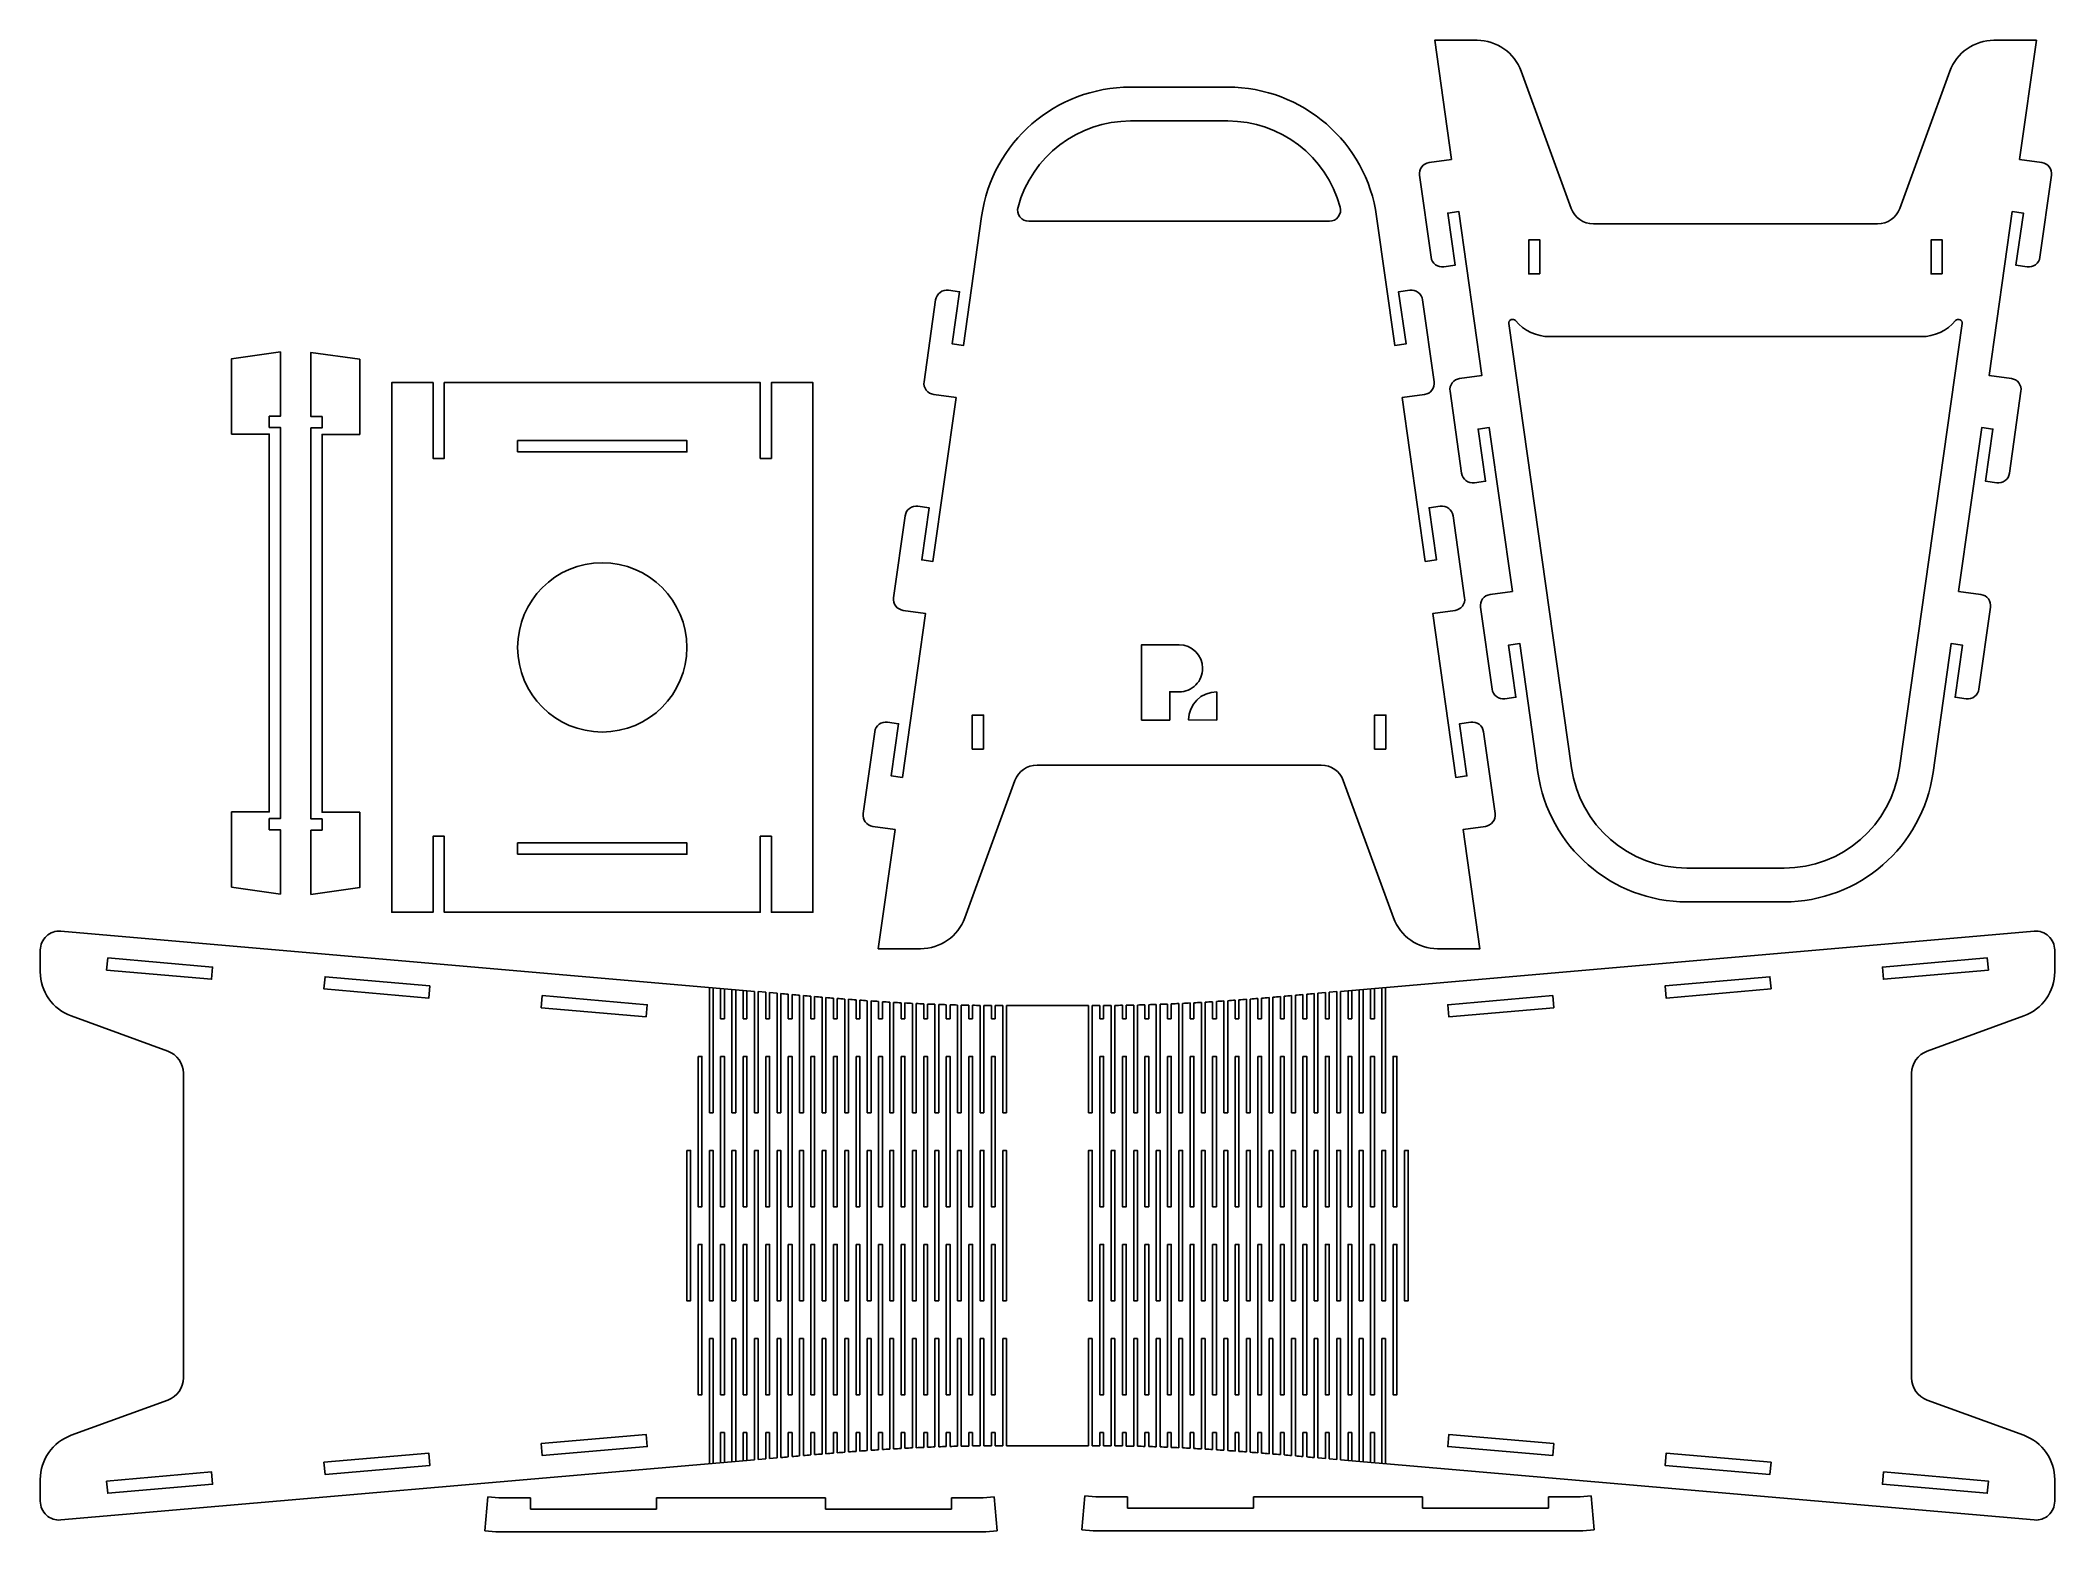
# Model space of a CAD drawing. Header units: millimetres. Extents: x -243 to 293, y -219 to 177.
import ezdxf

# ---------------------------------------------------------------- set-up
doc = ezdxf.new("R2010")
doc.units = ezdxf.units.MM
doc.layers.get('0').update_dxf_attribs({"linetype": 'CONTINUOUS'})

msp = doc.modelspace()

# ---------------------------------------------------------------- linework, layer by layer
for p, q in [((-237.41, -59.72), (-52.92, -75.7)), ((102.92, -75.7), (287.41, -59.72)), ((-242.84, -64.7), (-242.84, -70.49)), ((292.84, -70.49), (292.84, -64.7)), ((-64.92, -108), (-64.92, -74.66)), ((-63.92, -74.75), (-63.92, -108)), ((-61.92, -83), (-61.92, -74.92)), ((111.92, -74.92), (111.92, -83)), ((113.92, -108), (113.92, -74.75)), ((114.92, -74.66), (114.92, -108)), ((-60.92, -75.01), (-60.92, -83)), ((-58.92, -108), (-58.92, -75.18)), ((-57.92, -75.27), (-57.92, -108)), ((-55.92, -83), (-55.92, -75.44)), ((-54.92, -75.53), (-54.92, -83)), ((-52.92, -75.7), (-52.92, -108)), ((-51.92, -108), (-51.92, -75.78)), ((-51.92, -75.78), (-49.92, -75.96)), ((-49.92, -75.96), (-49.92, -83)), ((-48.92, -83), (-48.92, -76.04)), ((-48.92, -76.04), (-46.94, -76.22)), ((-46.94, -76.22), (-46.92, -76.22)), ((-46.92, -76.22), (-46.92, -108)), ((-45.92, -108), (-45.92, -76.31)), ((-43.92, -76.49), (-43.92, -83)), ((-42.92, -83), (-42.92, -76.57)), ((-40.92, -76.75), (-40.92, -108)), ((-39.92, -108), (-39.92, -76.84)), ((-37.92, -77.01), (-37.92, -83)), ((-36.92, -83), (-36.92, -77.1)), ((-34.92, -77.26), (-34.92, -108)), ((-33.92, -108), (-33.92, -77.35)), ((-31.92, -77.51), (-31.92, -83)), ((-30.92, -83), (-30.92, -77.59)), ((-28.92, -77.74), (-28.92, -108)), ((-27.92, -108), (-27.92, -77.82)), ((-25.92, -77.97), (-25.92, -83)), ((-24.92, -83), (-24.92, -78.04)), ((-22.92, -78.18), (-22.92, -108)), ((-21.92, -108), (-21.92, -78.25)), ((-19.92, -78.38), (-19.92, -83)), ((-18.92, -83), (-18.92, -78.45)), ((-16.92, -78.57), (-16.92, -108)), ((-15.92, -108), (-15.92, -78.63)), ((-13.92, -78.74), (-13.92, -83)), ((-12.92, -83), (-12.92, -78.79)), ((-10.92, -78.89), (-10.92, -108)), ((-9.92, -108), (-9.92, -78.94)), ((-7.92, -79.03), (-7.92, -83)), ((-6.92, -83), (-6.92, -79.07)), ((-4.92, -79.15), (-4.92, -108)), ((-3.92, -108), (-3.92, -79.18)), ((-1.92, -79.25), (-1.92, -83)), ((-0.92, -83), (-0.92, -79.28)), ((1.08, -79.33), (1.08, -108)), ((2.08, -108), (2.08, -79.35)), ((4.08, -79.39), (4.08, -83)), ((5.08, -83), (5.08, -79.41)), ((7.08, -79.44), (7.08, -108)), ((8.08, -108), (8.08, -79.45)), ((10.08, -79.46), (10.08, -83)), ((11.08, -83), (11.08, -79.46)), ((12.08, -79.46), (13.08, -79.46)), ((13.08, -79.46), (13.08, -108)), ((14.08, -108), (14.08, -79.46)), ((14.08, -79.46), (35.92, -79.46)), ((35.92, -79.46), (35.92, -108)), ((36.92, -108), (36.92, -79.46)), ((36.92, -79.46), (37.92, -79.46)), ((38.92, -79.46), (38.92, -83)), ((39.92, -83), (39.92, -79.46)), ((41.92, -79.45), (41.92, -108)), ((42.92, -108), (42.92, -79.44)), ((44.92, -79.41), (44.92, -83)), ((45.92, -83), (45.92, -79.39)), ((47.92, -79.35), (47.92, -108)), ((48.92, -108), (48.92, -79.33)), ((50.92, -79.28), (50.92, -83)), ((51.92, -83), (51.92, -79.25)), ((53.92, -79.18), (53.92, -108)), ((54.92, -108), (54.92, -79.15)), ((56.92, -79.07), (56.92, -83)), ((57.92, -83), (57.92, -79.03)), ((59.92, -78.94), (59.92, -108)), ((60.92, -108), (60.92, -78.89)), ((62.92, -78.79), (62.92, -83)), ((63.92, -83), (63.92, -78.74)), ((65.92, -78.63), (65.92, -108)), ((66.92, -108), (66.92, -78.57)), ((68.92, -78.45), (68.92, -83)), ((69.92, -83), (69.92, -78.38)), ((71.92, -78.25), (71.92, -108)), ((72.92, -108), (72.92, -78.18)), ((74.92, -78.04), (74.92, -83)), ((75.92, -83), (75.92, -77.97)), ((77.92, -77.82), (77.92, -108)), ((78.92, -108), (78.92, -77.74)), ((80.92, -77.59), (80.92, -83)), ((81.92, -83), (81.92, -77.51)), ((83.92, -77.35), (83.92, -108)), ((84.92, -108), (84.92, -77.26)), ((86.92, -77.1), (86.92, -83)), ((87.92, -83), (87.92, -77.01)), ((89.92, -76.84), (89.92, -108)), ((90.92, -108), (90.92, -76.75)), ((92.92, -76.57), (92.92, -83)), ((93.92, -83), (93.92, -76.49)), ((95.92, -76.31), (95.92, -108)), ((96.92, -108), (96.92, -76.22)), ((96.92, -76.22), (96.94, -76.22)), ((96.94, -76.22), (98.92, -76.04)), ((98.92, -76.04), (98.92, -83)), ((99.92, -75.96), (101.92, -75.78)), ((99.92, -83), (99.92, -75.96)), ((101.92, -75.78), (101.92, -108)), ((102.92, -108), (102.92, -75.7)), ((104.92, -83), (104.92, -75.53)), ((105.92, -75.44), (105.92, -83)), ((107.92, -108), (107.92, -75.27)), ((108.92, -75.18), (108.92, -108)), ((110.92, -83), (110.92, -75.01)), ((-208.89, -91.6), (-234.62, -82.24)), ((-60.92, -83), (-61.92, -83)), ((-54.92, -83), (-55.92, -83)), ((-49.92, -83), (-48.92, -83)), ((-43.92, -83), (-42.92, -83)), ((-37.92, -83), (-36.92, -83)), ((-31.92, -83), (-30.92, -83)), ((-25.92, -83), (-24.92, -83)), ((-19.92, -83), (-18.92, -83)), ((-13.92, -83), (-12.92, -83)), ((-7.92, -83), (-6.92, -83)), ((-1.92, -83), (-0.92, -83)), ((4.08, -83), (5.08, -83)), ((10.08, -83), (11.08, -83)), ((38.92, -83), (39.92, -83)), ((44.92, -83), (45.92, -83)), ((50.92, -83), (51.92, -83)), ((56.92, -83), (57.92, -83)), ((62.92, -83), (63.92, -83)), ((68.92, -83), (69.92, -83)), ((74.92, -83), (75.92, -83)), ((80.92, -83), (81.92, -83)), ((86.92, -83), (87.92, -83)), ((92.92, -83), (93.92, -83)), ((98.92, -83), (99.92, -83)), ((105.92, -83), (104.92, -83)), ((111.92, -83), (110.92, -83)), ((284.62, -82.24), (258.89, -91.6)), ((-204.78, -178.52), (-204.78, -97.48)), ((254.78, -97.48), (254.78, -178.52)), ((-63.92, -108), (-64.92, -108)), ((-57.92, -108), (-58.92, -108)), ((-52.92, -108), (-51.92, -108)), ((-46.92, -108), (-45.92, -108)), ((-40.92, -108), (-39.92, -108)), ((-34.92, -108), (-33.92, -108)), ((-28.92, -108), (-27.92, -108)), ((-22.92, -108), (-21.92, -108)), ((-16.92, -108), (-15.92, -108)), ((-10.92, -108), (-9.92, -108)), ((-4.92, -108), (-3.92, -108)), ((1.08, -108), (2.08, -108)), ((7.08, -108), (8.08, -108)), ((13.08, -108), (14.08, -108)), ((35.92, -108), (36.92, -108)), ((41.92, -108), (42.92, -108)), ((47.92, -108), (48.92, -108)), ((53.92, -108), (54.92, -108)), ((59.92, -108), (60.92, -108)), ((65.92, -108), (66.92, -108)), ((71.92, -108), (72.92, -108)), ((77.92, -108), (78.92, -108)), ((83.92, -108), (84.92, -108)), ((89.92, -108), (90.92, -108)), ((95.92, -108), (96.92, -108)), ((101.92, -108), (102.92, -108)), ((108.92, -108), (107.92, -108)), ((114.92, -108), (113.92, -108)), ((-64.92, -168), (-63.92, -168)), ((-64.92, -201.34), (-64.92, -168)), ((-63.92, -168), (-63.92, -201.25)), ((-58.92, -168), (-57.92, -168)), ((-58.92, -200.82), (-58.92, -168)), ((-57.92, -168), (-57.92, -200.73)), ((-51.92, -168), (-52.92, -168)), ((-52.92, -168), (-52.92, -200.3)), ((-51.92, -200.22), (-51.92, -168)), ((-45.92, -168), (-46.92, -168)), ((-46.92, -168), (-46.92, -199.78)), ((-45.92, -199.69), (-45.92, -168)), ((-39.92, -168), (-40.92, -168)), ((-40.92, -168), (-40.92, -199.25)), ((-39.92, -199.16), (-39.92, -168)), ((-33.92, -168), (-34.92, -168)), ((-34.92, -168), (-34.92, -198.74)), ((-33.92, -198.65), (-33.92, -168)), ((-27.92, -168), (-28.92, -168)), ((-28.92, -168), (-28.92, -198.26)), ((-27.92, -198.18), (-27.92, -168)), ((-21.92, -168), (-22.92, -168)), ((-22.92, -168), (-22.92, -197.82)), ((-21.92, -197.75), (-21.92, -168)), ((-15.92, -168), (-16.92, -168)), ((-16.92, -168), (-16.92, -197.43)), ((-15.92, -197.37), (-15.92, -168)), ((-9.92, -168), (-10.92, -168)), ((-10.92, -168), (-10.92, -197.11)), ((-9.92, -197.06), (-9.92, -168)), ((-3.92, -168), (-4.92, -168)), ((-4.92, -168), (-4.92, -196.85)), ((-3.92, -196.82), (-3.92, -168)), ((2.08, -168), (1.08, -168)), ((1.08, -168), (1.08, -196.67)), ((2.08, -196.65), (2.08, -168)), ((8.08, -168), (7.08, -168)), ((7.08, -168), (7.08, -196.56)), ((8.08, -196.55), (8.08, -168)), ((14.08, -168), (13.08, -168)), ((13.08, -168), (13.08, -196.54)), ((14.08, -196.54), (14.08, -168)), ((36.92, -168), (35.92, -168)), ((35.92, -168), (35.92, -196.54)), ((36.92, -196.54), (36.92, -168)), ((42.92, -168), (41.92, -168)), ((41.92, -168), (41.92, -196.55)), ((42.92, -196.56), (42.92, -168)), ((47.92, -168), (47.92, -196.65)), ((48.92, -168), (47.92, -168)), ((48.92, -196.67), (48.92, -168)), ((53.92, -168), (53.92, -196.82)), ((54.92, -168), (53.92, -168)), ((54.92, -196.85), (54.92, -168)), ((59.92, -168), (59.92, -197.06)), ((60.92, -168), (59.92, -168)), ((60.92, -197.11), (60.92, -168)), ((65.92, -168), (65.92, -197.37)), ((66.92, -168), (65.92, -168)), ((66.92, -197.43), (66.92, -168)), ((71.92, -168), (71.92, -197.75)), ((72.92, -168), (71.92, -168)), ((72.92, -197.82), (72.92, -168)), ((77.92, -168), (77.92, -198.18)), ((78.92, -168), (77.92, -168)), ((78.92, -198.26), (78.92, -168)), ((83.92, -168), (83.92, -198.65)), ((84.92, -168), (83.92, -168)), ((84.92, -198.74), (84.92, -168)), ((89.92, -168), (89.92, -199.16)), ((90.92, -168), (89.92, -168)), ((90.92, -199.25), (90.92, -168)), ((96.92, -168), (95.92, -168)), ((95.92, -168), (95.92, -199.69)), ((96.92, -199.78), (96.92, -168)), ((102.92, -168), (101.92, -168)), ((101.92, -168), (101.92, -200.22)), ((102.92, -200.3), (102.92, -168)), ((107.92, -200.73), (107.92, -168)), ((107.92, -168), (108.92, -168)), ((108.92, -168), (108.92, -200.82)), ((113.92, -168), (114.92, -168)), ((113.92, -201.25), (113.92, -168)), ((114.92, -168), (114.92, -201.34)), ((-234.62, -193.76), (-208.89, -184.4)), ((258.89, -184.4), (284.62, -193.76)), ((-61.92, -193), (-60.92, -193)), ((-61.92, -201.08), (-61.92, -193)), ((-60.92, -193), (-60.92, -200.99)), ((-55.92, -193), (-54.92, -193)), ((-55.92, -200.56), (-55.92, -193)), ((-54.92, -193), (-54.92, -200.47)), ((-48.92, -193), (-49.92, -193)), ((-49.92, -193), (-49.92, -200.04)), ((-48.92, -199.96), (-48.92, -193)), ((-42.92, -193), (-43.92, -193)), ((-43.92, -193), (-43.92, -199.51)), ((-42.92, -199.43), (-42.92, -193)), ((-36.92, -193), (-37.92, -193)), ((-37.92, -193), (-37.92, -198.99)), ((-36.92, -198.9), (-36.92, -193)), ((-30.92, -193), (-31.92, -193)), ((-31.92, -193), (-31.92, -198.49)), ((-30.92, -198.41), (-30.92, -193)), ((-24.92, -193), (-25.92, -193)), ((-25.92, -193), (-25.92, -198.03)), ((-24.92, -197.96), (-24.92, -193)), ((-19.92, -193), (-19.92, -197.62)), ((-18.92, -193), (-19.92, -193)), ((-18.92, -197.55), (-18.92, -193)), ((-12.92, -193), (-13.92, -193)), ((-13.92, -193), (-13.92, -197.26)), ((-12.92, -197.21), (-12.92, -193)), ((-6.92, -193), (-7.92, -193)), ((-7.92, -193), (-7.92, -196.97)), ((-6.92, -196.93), (-6.92, -193)), ((-0.92, -193), (-1.92, -193)), ((-1.92, -193), (-1.92, -196.75)), ((-0.92, -196.72), (-0.92, -193)), ((5.08, -193), (4.08, -193)), ((4.08, -193), (4.08, -196.61)), ((5.08, -196.59), (5.08, -193)), ((11.08, -193), (10.08, -193)), ((10.08, -193), (10.08, -196.54)), ((11.08, -196.54), (11.08, -193)), ((13.08, -196.54), (12.08, -196.54)), ((35.92, -196.54), (14.08, -196.54)), ((37.92, -196.54), (36.92, -196.54)), ((39.92, -193), (38.92, -193)), ((38.92, -193), (38.92, -196.54)), ((39.92, -196.54), (39.92, -193)), ((44.92, -193), (44.92, -196.59)), ((45.92, -193), (44.92, -193)), ((45.92, -196.61), (45.92, -193)), ((50.92, -193), (50.92, -196.72)), ((51.92, -193), (50.92, -193)), ((51.92, -196.75), (51.92, -193)), ((56.92, -193), (56.92, -196.93)), ((57.92, -193), (56.92, -193)), ((57.92, -196.97), (57.92, -193)), ((62.92, -193), (62.92, -197.21)), ((63.92, -193), (62.92, -193)), ((63.92, -197.26), (63.92, -193)), ((68.92, -193), (68.92, -197.55)), ((69.92, -193), (68.92, -193)), ((69.92, -197.62), (69.92, -193)), ((74.92, -193), (74.92, -197.96)), ((75.92, -193), (74.92, -193)), ((75.92, -198.03), (75.92, -193)), ((80.92, -193), (80.92, -198.41)), ((81.92, -193), (80.92, -193)), ((81.92, -198.49), (81.92, -193)), ((86.92, -193), (86.92, -198.9)), ((87.92, -193), (86.92, -193)), ((87.92, -198.99), (87.92, -193)), ((92.92, -193), (92.92, -199.43)), ((93.92, -193), (92.92, -193)), ((93.92, -199.51), (93.92, -193)), ((99.92, -193), (98.92, -193)), ((98.92, -193), (98.92, -199.96)), ((99.92, -200.04), (99.92, -193)), ((104.92, -193), (105.92, -193)), ((104.92, -200.47), (104.92, -193)), ((105.92, -193), (105.92, -200.56)), ((110.92, -193), (111.92, -193)), ((110.92, -200.99), (110.92, -193)), ((111.92, -193), (111.92, -201.08)), ((-52.92, -200.3), (-237.41, -216.28)), ((-49.92, -200.04), (-51.92, -200.22)), ((-46.94, -199.78), (-48.92, -199.96)), ((-46.92, -199.78), (-46.94, -199.78)), ((96.94, -199.78), (96.92, -199.78)), ((98.92, -199.96), (96.94, -199.78)), ((101.92, -200.22), (99.92, -200.04)), ((287.41, -216.28), (102.92, -200.3)), ((-242.84, -205.51), (-242.84, -211.3)), ((292.84, -211.3), (292.84, -205.51)), ((-123.86, -210.14), (-124.65, -219.14)), ((-120.87, -210.4), (-123.86, -210.14)), ((-112.51, -210.4), (-120.87, -210.4)), ((-112.51, -213.4), (-112.51, -210.4)), ((-79.01, -213.4), (-112.51, -213.4)), ((-34.01, -210.4), (-79.01, -210.4)), ((-79.01, -210.4), (-79.01, -213.4)), ((-34.01, -213.4), (-34.01, -210.4)), ((-0.51, -213.4), (-34.01, -213.4)), ((7.85, -210.4), (-0.51, -210.4)), ((-0.51, -210.4), (-0.51, -213.4)), ((10.84, -210.14), (7.85, -210.4)), ((11.63, -219.14), (10.84, -210.14)), ((34.89, -209.9), (34.11, -218.9)), ((37.88, -210.16), (34.89, -209.9)), ((46.25, -210.16), (37.88, -210.16)), ((46.25, -213.16), (46.25, -210.16)), ((79.75, -213.16), (46.25, -213.16)), ((124.75, -210.16), (79.75, -210.16)), ((79.75, -210.16), (79.75, -213.16)), ((124.75, -213.16), (124.75, -210.16)), ((158.25, -213.16), (124.75, -213.16)), ((158.25, -210.16), (158.25, -213.16)), ((166.61, -210.16), (158.25, -210.16)), ((169.6, -209.9), (166.61, -210.16)), ((170.39, -218.9), (169.6, -209.9)), ((-124.65, -219.14), (-121.66, -219.4)), ((-121.66, -219.4), (8.64, -219.4)), ((8.64, -219.4), (11.63, -219.14)), ((34.11, -218.9), (37.1, -219.16)), ((37.1, -219.16), (167.4, -219.16)), ((167.4, -219.16), (170.39, -218.9))]:
    msp.add_line(p, q)
for points in [[(220.89, -51.9, 0.373735), (260.49, -17.49), (265.33, 16.81), (268.3, 16.39), (266.35, 2.53), (269.32, 2.11, 0.414214), (272.71, 4.66), (275.78, 26.44, 0.414214), (273.23, 29.83), (267.29, 30.67), (273.43, 74.24), (276.4, 73.82), (274.45, 59.96), (277.42, 59.54, 0.414214), (280.81, 62.09), (283.88, 83.88, 0.414214), (281.33, 87.27), (275.39, 88.1), (281.54, 131.67), (284.51, 131.25), (282.55, 117.39), (285.52, 116.97, 0.414214), (288.91, 119.52), (291.99, 141.31, 0.414214), (289.43, 144.7), (283.49, 145.54), (287.96, 177.22), (276.7, 177.22, 0.314962), (264.96, 169.01), (251.63, 132.51, -0.314962), (245.76, 128.41), (170.17, 128.41, -0.314962), (164.3, 132.51), (150.96, 169.01, 0.314962), (139.22, 177.22), (127.96, 177.22), (132.43, 145.54), (126.49, 144.7, 0.414214), (123.94, 141.31), (127.01, 119.52, 0.414214), (130.4, 116.97), (133.37, 117.39), (131.42, 131.25), (134.39, 131.67), (140.54, 88.1), (134.59, 87.27, 0.414214), (132.04, 83.88), (135.12, 62.09, 0.414214), (138.51, 59.54), (141.48, 59.96), (139.52, 73.82), (142.49, 74.24), (148.64, 30.67), (142.7, 29.83, 0.414214), (140.14, 26.44), (143.22, 4.66, 0.414214), (146.61, 2.11), (149.58, 2.53), (147.62, 16.39), (150.59, 16.81), (155.43, -17.49, 0.373735), (195.04, -51.9)], [(112.53, 130.36, 0.373735), (72.92, 164.77), (47.08, 164.77, 0.373735), (7.47, 130.36), (2.63, 96.05), (-0.34, 96.47), (1.62, 110.34), (-1.35, 110.76, 0.414214), (-4.74, 108.2), (-7.82, 86.42, 0.414214), (-5.27, 83.03), (0.67, 82.19), (-5.47, 38.62), (-8.44, 39.04), (-6.49, 52.91), (-9.46, 53.32, 0.414214), (-12.85, 50.77), (-15.92, 28.99, 0.414214), (-13.37, 25.6), (-7.43, 24.76), (-13.57, -18.81), (-16.54, -18.39), (-14.59, -4.53), (-17.56, -4.11, 0.414214), (-20.95, -6.66), (-24.02, -28.44, 0.414214), (-21.47, -31.83), (-15.53, -32.67), (-20, -64.36), (-8.74, -64.36, 0.314962), (3, -56.15), (16.33, -19.65, -0.314962), (22.21, -15.54), (97.79, -15.54, -0.314962), (103.67, -19.65), (117, -56.15, 0.314962), (128.74, -64.36), (140, -64.36), (135.53, -32.67), (141.47, -31.83, 0.414214), (144.02, -28.44), (140.95, -6.66, 0.414214), (137.56, -4.11), (134.59, -4.53), (136.54, -18.39), (133.57, -18.81), (127.43, 24.76), (133.37, 25.6, 0.414214), (135.92, 28.99), (132.85, 50.77, 0.414214), (129.46, 53.32), (126.49, 52.91), (128.44, 39.04), (125.47, 38.62), (119.33, 82.19), (125.27, 83.03, 0.414214), (127.82, 86.42), (124.74, 108.2, 0.414214), (121.35, 110.76), (118.38, 110.34), (120.34, 96.47), (117.37, 96.05)], [(102.84, 132.88, 0.338592), (72.92, 155.77), (47.08, 155.77, 0.338592), (17.16, 132.88, 0.494107), (20.05, 129.1), (99.95, 129.1, 0.494107)], [(164.34, -16.23, 0.373735), (195.04, -42.9), (220.89, -42.9, 0.373735), (251.58, -16.23), (268.24, 101.87, 0.752158), (266.49, 102.66, -0.220622), (257.33, 98.41), (158.6, 98.41, -0.220622), (149.44, 102.66, 0.752158), (147.68, 101.87)], [(50, -3.54), (50, 16.46), (60, 16.46, -0.414208), (66.25, 10.21, -0.414214), (60, 3.96), (57.5, 3.96), (57.5, -3.54)], [(70, 3.96), (70, -3.54), (62.5, -3.53, -0.413704)]]:
    msp.add_lwpolyline(points, format="xyb", close=True)
for points in [[(155.96, 115.09), (152.96, 115.09), (152.96, 124.12), (155.96, 124.12)], [(262.96, 115.09), (259.96, 115.09), (259.96, 124.12), (262.96, 124.12)], [(-181.97, 77.26), (-178.97, 77.26), (-178.97, 94.35), (-191.97, 92.51), (-191.97, 72.51), (-181.97, 72.51), (-181.97, -27.98), (-191.97, -27.98), (-191.97, -47.98), (-178.97, -49.82), (-178.97, -32.74), (-181.97, -32.74), (-181.97, -29.74), (-178.97, -29.74), (-178.97, 74.26), (-181.97, 74.26)], [(-167.89, -32.85), (-170.89, -32.85), (-170.89, -49.93), (-157.89, -48.09), (-157.89, -28.09), (-167.89, -28.09), (-167.89, 72.39), (-157.89, 72.39), (-157.89, 92.39), (-170.89, 94.23), (-170.89, 77.15), (-167.89, 77.15), (-167.89, 74.15), (-170.89, 74.15), (-170.89, -29.85), (-167.89, -29.85)], [(-51.4, 66.01), (-51.4, 86.21), (-135.4, 86.21), (-135.4, 66.01), (-138.4, 66.01), (-138.4, 86.21), (-149.4, 86.21), (-149.4, -54.67), (-138.4, -54.67), (-138.4, -34.47), (-135.4, -34.47), (-135.4, -54.67), (-51.4, -54.67), (-51.4, -34.47), (-48.4, -34.47), (-48.4, -54.67), (-37.4, -54.67), (-37.4, 86.21), (-48.4, 86.21), (-48.4, 66.01)], [(-115.9, 67.77), (-115.9, 70.77), (-70.9, 70.77), (-70.9, 67.77)], [(8, -11.26), (5, -11.26), (5, -2.23), (8, -2.23)], [(115, -11.26), (112, -11.26), (112, -2.23), (115, -2.23)], [(-115.9, -39.23), (-115.9, -36.23), (-70.9, -36.23), (-70.9, -39.23)], [(-224.92, -66.82), (-197.02, -69.24), (-197.3, -72.48), (-225.2, -70.06)], [(275.2, -70.06), (247.3, -72.48), (247.02, -69.24), (274.92, -66.82)], [(-139.24, -74.24), (-139.52, -77.48), (-167.41, -75.07), (-167.13, -71.83)], [(217.41, -75.07), (189.52, -77.48), (189.24, -74.24), (217.13, -71.83)], [(-81.73, -82.49), (-109.63, -80.07), (-109.35, -76.83), (-81.45, -79.25)], [(159.63, -80.07), (131.73, -82.49), (131.45, -79.25), (159.35, -76.83)], [(-67.92, -93), (-66.92, -93), (-66.92, -133), (-67.92, -133)], [(-61.92, -93), (-60.92, -93), (-60.92, -133), (-61.92, -133)], [(-55.92, -93), (-55.92, -133), (-54.92, -133), (-54.92, -93)], [(-49.92, -93), (-49.92, -133), (-48.92, -133), (-48.92, -93)], [(-43.92, -93), (-43.92, -133), (-42.92, -133), (-42.92, -93)], [(-37.92, -93), (-37.92, -133), (-36.92, -133), (-36.92, -93)], [(-31.92, -93), (-31.92, -133), (-30.92, -133), (-30.92, -93)], [(-25.92, -93), (-25.92, -133), (-24.92, -133), (-24.92, -93)], [(-19.92, -93), (-19.92, -133), (-18.92, -133), (-18.92, -93)], [(-13.92, -93), (-13.92, -133), (-12.92, -133), (-12.92, -93)], [(-7.92, -93), (-7.92, -133), (-6.92, -133), (-6.92, -93)], [(-1.92, -93), (-1.92, -133), (-0.92, -133), (-0.92, -93)], [(4.08, -93), (4.08, -133), (5.08, -133), (5.08, -93)], [(10.08, -93), (10.08, -133), (11.08, -133), (11.08, -93)], [(38.92, -93), (38.92, -133), (39.92, -133), (39.92, -93)], [(44.92, -93), (44.92, -133), (45.92, -133), (45.92, -93)], [(50.92, -93), (50.92, -133), (51.92, -133), (51.92, -93)], [(56.92, -93), (56.92, -133), (57.92, -133), (57.92, -93)], [(62.92, -93), (62.92, -133), (63.92, -133), (63.92, -93)], [(68.92, -93), (68.92, -133), (69.92, -133), (69.92, -93)], [(74.92, -93), (74.92, -133), (75.92, -133), (75.92, -93)], [(80.92, -93), (80.92, -133), (81.92, -133), (81.92, -93)], [(86.92, -93), (86.92, -133), (87.92, -133), (87.92, -93)], [(92.92, -93), (92.92, -133), (93.92, -133), (93.92, -93)], [(99.92, -133), (99.92, -93), (98.92, -93), (98.92, -133)], [(105.92, -133), (105.92, -93), (104.92, -93), (104.92, -133)], [(110.92, -93), (111.92, -93), (111.92, -133), (110.92, -133)], [(116.92, -133), (116.92, -93), (117.92, -93), (117.92, -133)], [(-70.92, -118), (-69.92, -118), (-69.92, -158), (-70.92, -158)], [(-64.92, -118), (-63.92, -118), (-63.92, -158), (-64.92, -158)], [(-58.92, -118), (-58.92, -158), (-57.92, -158), (-57.92, -118)], [(-52.92, -118), (-52.92, -158), (-51.92, -158), (-51.92, -118)], [(-46.92, -118), (-46.92, -158), (-45.92, -158), (-45.92, -118)], [(-40.92, -118), (-40.92, -158), (-39.92, -158), (-39.92, -118)], [(-34.92, -118), (-34.92, -158), (-33.92, -158), (-33.92, -118)], [(-28.92, -118), (-28.92, -158), (-27.92, -158), (-27.92, -118)], [(-22.92, -118), (-22.92, -158), (-21.92, -158), (-21.92, -118)], [(-16.92, -118), (-16.92, -158), (-15.92, -158), (-15.92, -118)], [(-10.92, -118), (-10.92, -158), (-9.92, -158), (-9.92, -118)], [(-4.92, -118), (-4.92, -158), (-3.92, -158), (-3.92, -118)], [(1.08, -118), (1.08, -158), (2.08, -158), (2.08, -118)], [(7.08, -118), (7.08, -158), (8.08, -158), (8.08, -118)], [(13.08, -118), (13.08, -158), (14.08, -158), (14.08, -118)], [(36.92, -158), (36.92, -118), (35.92, -118), (35.92, -158)], [(41.92, -118), (41.92, -158), (42.92, -158), (42.92, -118)], [(47.92, -118), (47.92, -158), (48.92, -158), (48.92, -118)], [(53.92, -118), (53.92, -158), (54.92, -158), (54.92, -118)], [(59.92, -118), (59.92, -158), (60.92, -158), (60.92, -118)], [(65.92, -118), (65.92, -158), (66.92, -158), (66.92, -118)], [(71.92, -118), (71.92, -158), (72.92, -158), (72.92, -118)], [(77.92, -118), (77.92, -158), (78.92, -158), (78.92, -118)], [(83.92, -118), (83.92, -158), (84.92, -158), (84.92, -118)], [(89.92, -118), (89.92, -158), (90.92, -158), (90.92, -118)], [(95.92, -118), (95.92, -158), (96.92, -158), (96.92, -118)], [(102.92, -158), (102.92, -118), (101.92, -118), (101.92, -158)], [(108.92, -158), (108.92, -118), (107.92, -118), (107.92, -158)], [(113.92, -118), (114.92, -118), (114.92, -158), (113.92, -158)], [(119.92, -118), (120.92, -118), (120.92, -158), (119.92, -158)], [(-67.92, -143), (-66.92, -143), (-66.92, -183), (-67.92, -183)], [(-61.92, -143), (-60.92, -143), (-60.92, -183), (-61.92, -183)], [(-55.92, -143), (-55.92, -183), (-54.92, -183), (-54.92, -143)], [(-49.92, -143), (-49.92, -183), (-48.92, -183), (-48.92, -143)], [(-43.92, -143), (-43.92, -183), (-42.92, -183), (-42.92, -143)], [(-37.92, -143), (-37.92, -183), (-36.92, -183), (-36.92, -143)], [(-31.92, -143), (-31.92, -183), (-30.92, -183), (-30.92, -143)], [(-25.92, -143), (-25.92, -183), (-24.92, -183), (-24.92, -143)], [(-19.92, -143), (-19.92, -183), (-18.92, -183), (-18.92, -143)], [(-13.92, -143), (-13.92, -183), (-12.92, -183), (-12.92, -143)], [(-7.92, -143), (-7.92, -183), (-6.92, -183), (-6.92, -143)], [(-1.92, -143), (-1.92, -183), (-0.92, -183), (-0.92, -143)], [(4.08, -143), (4.08, -183), (5.08, -183), (5.08, -143)], [(10.08, -143), (10.08, -183), (11.08, -183), (11.08, -143)], [(38.92, -143), (38.92, -183), (39.92, -183), (39.92, -143)], [(44.92, -143), (44.92, -183), (45.92, -183), (45.92, -143)], [(50.92, -143), (50.92, -183), (51.92, -183), (51.92, -143)], [(56.92, -143), (56.92, -183), (57.92, -183), (57.92, -143)], [(62.92, -143), (62.92, -183), (63.92, -183), (63.92, -143)], [(68.92, -143), (68.92, -183), (69.92, -183), (69.92, -143)], [(74.92, -143), (74.92, -183), (75.92, -183), (75.92, -143)], [(80.92, -143), (80.92, -183), (81.92, -183), (81.92, -143)], [(86.92, -143), (86.92, -183), (87.92, -183), (87.92, -143)], [(92.92, -143), (92.92, -183), (93.92, -183), (93.92, -143)], [(99.92, -183), (99.92, -143), (98.92, -143), (98.92, -183)], [(105.92, -183), (105.92, -143), (104.92, -143), (104.92, -183)], [(111.92, -143), (111.92, -183), (110.92, -183), (110.92, -143)], [(116.92, -143), (117.92, -143), (117.92, -183), (116.92, -183)], [(-109.63, -195.93), (-81.73, -193.51), (-81.45, -196.75), (-109.35, -199.17)], [(159.63, -195.93), (159.35, -199.17), (131.45, -196.75), (131.73, -193.51)], [(-225.2, -205.94), (-197.3, -203.52), (-197.02, -206.76), (-224.92, -209.18)], [(-167.41, -200.93), (-139.52, -198.52), (-139.24, -201.76), (-167.13, -204.17)], [(217.41, -200.93), (217.13, -204.17), (189.24, -201.76), (189.52, -198.52)], [(247.3, -203.52), (275.2, -205.94), (274.92, -209.18), (247.02, -206.76)]]:
    msp.add_lwpolyline(points, close=True)
msp.add_circle((-93.4, 15.77), 22.5)
for centre, radius, start, end in [((-237.84, -64.7), 5, 85.0491, 180), ((287.84, -64.7), 5, 0, 94.9509), ((-230.34, -70.49), 12.5, 180, 250), ((280.34, -70.49), 12.5, -70, 0), ((-211.03, -97.48), 6.25, 0, 70), ((261.03, -97.48), 6.25, 110, 180), ((-211.03, -178.52), 6.25, -70, 0), ((261.03, -178.52), 6.25, 180, 250), ((-230.34, -205.51), 12.5, 110, 180), ((280.34, -205.51), 12.5, 0, 70), ((-237.84, -211.3), 5, 180, 274.9509), ((287.84, -211.3), 5, -94.9509, 0)]:
    msp.add_arc(centre, radius, start, end)
for points in [[(-45.92, -76.31), (-45.25, -76.37), (-44.59, -76.43), (-43.92, -76.49)], [(-42.92, -76.57), (-42.25, -76.63), (-41.59, -76.69), (-40.92, -76.75)], [(-39.92, -76.84), (-39.25, -76.9), (-38.59, -76.95), (-37.92, -77.01)], [(-36.92, -77.1), (-36.25, -77.15), (-35.59, -77.21), (-34.92, -77.26)], [(-33.92, -77.35), (-33.26, -77.4), (-32.59, -77.46), (-31.92, -77.51)], [(-30.92, -77.59), (-30.26, -77.64), (-29.59, -77.69), (-28.92, -77.74)], [(-27.92, -77.82), (-27.26, -77.87), (-26.59, -77.92), (-25.92, -77.97)], [(-24.92, -78.04), (-24.26, -78.09), (-23.59, -78.14), (-22.92, -78.18)], [(-21.92, -78.25), (-21.26, -78.29), (-20.59, -78.34), (-19.92, -78.38)], [(-18.92, -78.45), (-18.26, -78.49), (-17.59, -78.53), (-16.92, -78.57)], [(-15.92, -78.63), (-15.25, -78.66), (-14.59, -78.7), (-13.92, -78.74)], [(-12.92, -78.79), (-12.25, -78.83), (-11.59, -78.86), (-10.92, -78.89)], [(-9.92, -78.94), (-9.26, -78.97), (-8.59, -79), (-7.92, -79.03)], [(-6.92, -79.07), (-6.26, -79.1), (-5.59, -79.12), (-4.92, -79.15)], [(-3.92, -79.18), (-3.26, -79.21), (-2.59, -79.23), (-1.92, -79.25)], [(-0.92, -79.28), (-0.26, -79.3), (0.41, -79.31), (1.08, -79.33)], [(2.08, -79.35), (2.74, -79.37), (3.41, -79.38), (4.08, -79.39)], [(5.08, -79.41), (5.74, -79.42), (6.41, -79.43), (7.08, -79.44)], [(8.08, -79.45), (8.74, -79.45), (9.41, -79.46), (10.08, -79.46)], [(11.08, -79.46), (11.41, -79.46), (11.74, -79.46), (12.08, -79.46)], [(37.92, -79.46), (38.26, -79.46), (38.59, -79.46), (38.92, -79.46)], [(39.92, -79.46), (40.59, -79.46), (41.26, -79.45), (41.92, -79.45)], [(42.92, -79.44), (43.59, -79.43), (44.26, -79.42), (44.92, -79.41)], [(45.92, -79.39), (46.59, -79.38), (47.26, -79.37), (47.92, -79.35)], [(48.92, -79.33), (49.59, -79.31), (50.26, -79.3), (50.92, -79.28)], [(51.92, -79.25), (52.59, -79.23), (53.26, -79.21), (53.92, -79.18)], [(54.92, -79.15), (55.59, -79.12), (56.26, -79.1), (56.92, -79.07)], [(57.92, -79.03), (58.59, -79), (59.26, -78.97), (59.92, -78.94)], [(60.92, -78.89), (61.59, -78.86), (62.26, -78.83), (62.92, -78.79)], [(63.92, -78.74), (64.59, -78.7), (65.26, -78.66), (65.92, -78.63)], [(66.92, -78.57), (67.59, -78.53), (68.26, -78.49), (68.92, -78.45)], [(69.92, -78.38), (70.59, -78.34), (71.26, -78.3), (71.92, -78.25)], [(72.92, -78.18), (73.59, -78.14), (74.26, -78.09), (74.92, -78.04)], [(75.92, -77.97), (76.59, -77.92), (77.26, -77.87), (77.92, -77.82)], [(78.92, -77.74), (79.59, -77.69), (80.26, -77.64), (80.92, -77.59)], [(81.92, -77.51), (82.59, -77.46), (83.26, -77.4), (83.92, -77.35)], [(84.92, -77.26), (85.59, -77.21), (86.26, -77.15), (86.92, -77.1)], [(87.92, -77.01), (88.59, -76.95), (89.26, -76.9), (89.92, -76.84)], [(90.92, -76.75), (91.59, -76.69), (92.26, -76.63), (92.92, -76.57)], [(93.92, -76.49), (94.59, -76.43), (95.26, -76.37), (95.92, -76.31)], [(-25.92, -198.03), (-26.59, -198.08), (-27.26, -198.13), (-27.92, -198.18)], [(-22.92, -197.82), (-23.59, -197.86), (-24.26, -197.91), (-24.92, -197.96)], [(-19.92, -197.62), (-20.59, -197.66), (-21.26, -197.7), (-21.92, -197.75)], [(-16.92, -197.43), (-17.59, -197.47), (-18.26, -197.51), (-18.92, -197.55)], [(-13.92, -197.26), (-14.59, -197.3), (-15.26, -197.34), (-15.92, -197.37)], [(-10.92, -197.11), (-11.59, -197.14), (-12.26, -197.17), (-12.92, -197.21)], [(-7.92, -196.97), (-8.59, -197), (-9.26, -197.03), (-9.92, -197.06)], [(-4.92, -196.85), (-5.59, -196.88), (-6.26, -196.9), (-6.92, -196.93)], [(-1.92, -196.75), (-2.59, -196.77), (-3.26, -196.79), (-3.92, -196.82)], [(1.08, -196.67), (0.41, -196.69), (-0.26, -196.7), (-0.92, -196.72)], [(4.08, -196.61), (3.41, -196.62), (2.74, -196.63), (2.08, -196.65)], [(7.08, -196.56), (6.41, -196.57), (5.74, -196.58), (5.08, -196.59)], [(10.08, -196.54), (9.41, -196.54), (8.74, -196.55), (8.08, -196.55)], [(12.08, -196.54), (11.74, -196.54), (11.41, -196.54), (11.08, -196.54)], [(38.92, -196.54), (38.59, -196.54), (38.26, -196.54), (37.92, -196.54)], [(41.92, -196.55), (41.26, -196.55), (40.59, -196.54), (39.92, -196.54)], [(44.92, -196.59), (44.26, -196.58), (43.59, -196.57), (42.92, -196.56)], [(47.92, -196.65), (47.26, -196.63), (46.59, -196.62), (45.92, -196.61)], [(50.92, -196.72), (50.26, -196.7), (49.59, -196.69), (48.92, -196.67)], [(53.92, -196.82), (53.26, -196.79), (52.59, -196.77), (51.92, -196.75)], [(56.92, -196.93), (56.26, -196.9), (55.59, -196.88), (54.92, -196.85)], [(59.92, -197.06), (59.26, -197.03), (58.59, -197), (57.92, -196.97)], [(62.92, -197.21), (62.25, -197.17), (61.59, -197.14), (60.92, -197.11)], [(65.92, -197.37), (65.25, -197.34), (64.59, -197.3), (63.92, -197.26)], [(68.92, -197.55), (68.26, -197.51), (67.59, -197.47), (66.92, -197.43)], [(71.92, -197.75), (71.26, -197.71), (70.59, -197.66), (69.92, -197.62)], [(74.92, -197.96), (74.26, -197.91), (73.59, -197.86), (72.92, -197.82)], [(77.92, -198.18), (77.26, -198.13), (76.59, -198.08), (75.92, -198.03)], [(-43.92, -199.51), (-44.59, -199.57), (-45.26, -199.63), (-45.92, -199.69)], [(-40.92, -199.25), (-41.59, -199.31), (-42.26, -199.37), (-42.92, -199.43)], [(-37.92, -198.99), (-38.59, -199.05), (-39.26, -199.1), (-39.92, -199.16)], [(-34.92, -198.74), (-35.59, -198.79), (-36.26, -198.85), (-36.92, -198.9)], [(-31.92, -198.49), (-32.59, -198.54), (-33.26, -198.6), (-33.92, -198.65)], [(-28.92, -198.26), (-29.59, -198.31), (-30.26, -198.36), (-30.92, -198.41)], [(80.92, -198.41), (80.26, -198.36), (79.59, -198.31), (78.92, -198.26)], [(83.92, -198.65), (83.26, -198.6), (82.59, -198.54), (81.92, -198.49)], [(86.92, -198.9), (86.25, -198.85), (85.59, -198.79), (84.92, -198.74)], [(89.92, -199.16), (89.25, -199.1), (88.59, -199.05), (87.92, -198.99)], [(92.92, -199.43), (92.25, -199.37), (91.59, -199.31), (90.92, -199.25)], [(95.92, -199.69), (95.25, -199.63), (94.59, -199.57), (93.92, -199.51)]]:
    msp.add_open_spline(points, degree=3)

doc.saveas('drawing.dxf')
